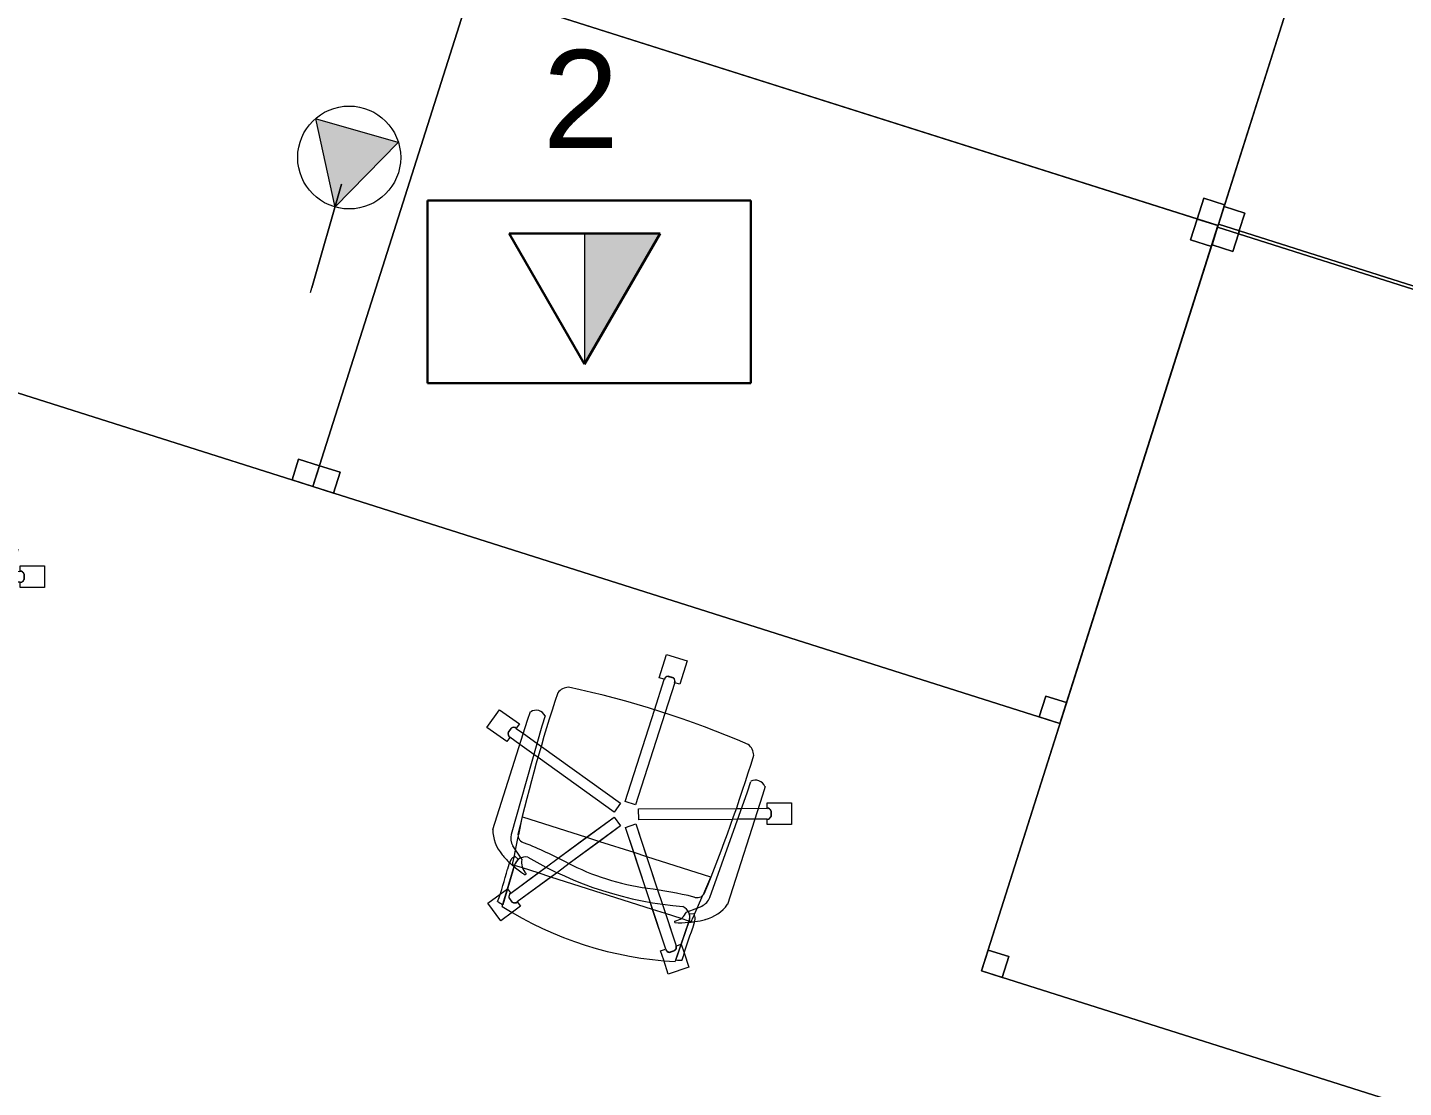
# Model space of a CAD drawing. Header units: inches. Extents: x 385 to 2249, y -1773 to -36.
# Drawn here: x 1107.2 to 1233.6, y -490 to -392.6 of the extents above; entities that cross this region are included whole.
import ezdxf

# ---------------------------------------------------------------- set-up
doc = ezdxf.new("R2010")
doc.units = ezdxf.units.IN
doc.header["$MEASUREMENT"] = 0
doc.layers.add('A-ANNO-NOTE', color=131, linetype='Continuous', lineweight=30)
doc.layers.add('I-FURN', color=30, linetype='Continuous', lineweight=9)
doc.styles.add('Swis721 Lt BT', font='swissl.ttf', dxfattribs={"height": 9})

# ---------------------------------------------------------------- blocks, each defined once
blk = doc.blocks.new('F-Haworth_Chair_X99-Seminar - X99 Advanced Seminar Chair-V76-Level 7 POWER _ SIGNAL')
at = {"layer": 'I-FURN'}
for p, q in [((-1, 15.13), (1, 15.13)), ((-1, 12.88), (-1, 15.13)), ((-1, 15.13), (1, 15.13)), ((-1, 12.88), (-1, 15.13)), ((1, 15.13), (1, 12.88)), ((1, 15.13), (1, 12.88)), ((-0.52, 12.88), (-1, 12.88)), ((-0.52, 12.88), (-1, 12.88)), ((-0.5, 9.91), (-0.5, 12.88)), ((-0.5, 9.91), (-0.5, 12.88)), ((0.26, 13.26), (-0.26, 13.26)), ((0.26, 13.26), (-0.26, 13.26)), ((-0.25, 13.25), (0.25, 13.25)), ((-0.25, 13.25), (0.25, 13.25)), ((0.5, 12.88), (0.5, 9.91)), ((0.5, 12.88), (0.5, 9.91)), ((1, 12.88), (0.52, 12.88)), ((1, 12.88), (0.52, 12.88)), ((-0.5, 1.08), (-0.5, 9.91)), ((-0.5, 1.08), (-0.5, 9.91)), ((0.5, 9.91), (0.5, 1.08)), ((0.5, 9.91), (0.5, 1.08)), ((-9.92, 6.36), (-9.92, 5.36)), ((9.92, 5.36), (9.92, 6.36)), ((-14.69, 3.72), (-14.08, 5.62)), ((-14.69, 3.72), (-14.08, 5.62)), ((-14.08, 5.62), (-11.94, 4.93)), ((-14.08, 5.62), (-11.94, 4.93)), ((-11.32, 5.48), (-11.3, 6.32)), ((-11.32, -5.06), (-11.32, 5.48)), ((-9.92, 5.36), (-9.57, -4.97)), ((9.57, -4.97), (9.92, 5.36)), ((11.3, 6.32), (11.32, 5.48)), ((11.32, 5.48), (11.32, -5.06)), ((11.94, 4.93), (14.08, 5.62)), ((11.94, 4.93), (14.08, 5.62)), ((14.08, 5.62), (14.69, 3.72)), ((14.08, 5.62), (14.69, 3.72)), ((-12.53, 4.34), (-12.69, 3.85)), ((-12.53, 4.34), (-12.69, 3.85)), ((-12.68, 3.86), (-12.52, 4.33)), ((-12.68, 3.86), (-12.52, 4.33)), ((-11.94, 4.93), (-12.09, 4.47)), ((-11.94, 4.93), (-12.09, 4.47)), ((-12.09, 4.45), (-11.32, 4.21)), ((-12.09, 4.45), (-11.32, 4.21)), ((-11.32, 4.21), (-9.86, 3.73)), ((-11.32, 4.21), (-9.86, 3.73)), ((9.86, 3.73), (11.32, 4.21)), ((9.86, 3.73), (11.32, 4.21)), ((11.32, 4.21), (12.09, 4.45)), ((11.32, 4.21), (12.09, 4.45)), ((12.09, 4.47), (11.94, 4.93)), ((12.09, 4.47), (11.94, 4.93)), ((12.52, 4.33), (12.68, 3.86)), ((12.52, 4.33), (12.68, 3.86)), ((12.69, 3.85), (12.53, 4.34)), ((12.69, 3.85), (12.53, 4.34)), ((-12.55, 3.03), (-14.69, 3.72)), ((-12.55, 3.03), (-14.69, 3.72)), ((-12.4, 3.49), (-12.55, 3.03)), ((-12.4, 3.49), (-12.55, 3.03)), ((-11.32, 3.15), (-12.4, 3.5)), ((-11.32, 3.15), (-12.4, 3.5)), ((-9.83, 2.67), (-11.32, 3.15)), ((-9.83, 2.67), (-11.32, 3.15)), ((-9.86, 3.73), (-9.38, 3.57)), ((-9.86, 3.73), (-9.38, 3.57)), ((-9.37, 2.52), (-9.83, 2.67)), ((-9.37, 2.52), (-9.83, 2.67)), ((-9.38, 3.57), (-0.87, 0.81)), ((-9.38, 3.57), (-0.87, 0.81)), ((0.87, 0.81), (9.38, 3.57)), ((0.87, 0.81), (9.38, 3.57)), ((9.83, 2.67), (9.37, 2.52)), ((9.83, 2.67), (9.37, 2.52)), ((9.38, 3.57), (9.86, 3.73)), ((9.38, 3.57), (9.86, 3.73)), ((11.32, 3.15), (9.83, 2.67)), ((11.32, 3.15), (9.83, 2.67)), ((12.4, 3.5), (11.32, 3.15)), ((12.4, 3.5), (11.32, 3.15)), ((12.55, 3.03), (12.4, 3.49)), ((12.55, 3.03), (12.4, 3.49)), ((14.69, 3.72), (12.55, 3.03)), ((14.69, 3.72), (12.55, 3.03)), ((-1.18, -0.14), (-9.37, 2.52)), ((-1.18, -0.14), (-9.37, 2.52)), ((9.37, 2.52), (1.18, -0.14)), ((9.37, 2.52), (1.18, -0.14)), ((-0.87, 0.81), (-1.18, -0.14)), ((-0.87, 0.81), (-1.18, -0.14)), ((0.5, 1.08), (-0.5, 1.08)), ((0.5, 1.08), (-0.5, 1.08)), ((1.18, -0.14), (0.87, 0.81)), ((1.18, -0.14), (0.87, 0.81)), ((-4.79, -5.75), (-1.04, -0.58)), ((-0.23, -1.17), (-3.68, -5.91)), ((-2.89, -3.12), (-1.04, -0.58)), ((-0.23, -1.17), (-1.65, -3.12)), ((-1.04, -0.58), (-0.23, -1.17)), ((-1.04, -0.58), (-0.23, -1.17)), ((0.23, -1.17), (1.04, -0.58)), ((0.23, -1.17), (1.04, -0.58)), ((1.65, -3.12), (0.23, -1.17)), ((3.68, -5.91), (0.23, -1.17)), ((1.04, -0.58), (2.89, -3.12)), ((1.04, -0.58), (4.79, -5.75)), ((-9.07, -3.12), (-2.89, -3.12)), ((-9.07, -3.2), (-9.07, -3.12)), ((-8.9, -4.8), (-9.07, -3.2)), ((-4.79, -5.75), (-2.89, -3.12)), ((-1.65, -3.12), (-3.68, -5.91)), ((-2.89, -3.12), (-1.65, -3.12)), ((-1.65, -3.12), (1.65, -3.12)), ((1.65, -3.12), (2.89, -3.12)), ((3.68, -5.91), (1.65, -3.12)), ((2.89, -3.12), (9.07, -3.12)), ((2.89, -3.12), (4.79, -5.75)), ((9.07, -3.2), (8.9, -4.8)), ((9.07, -3.12), (9.07, -3.2)), ((-8.88, -4.99), (-8.89, -4.91)), ((-8.75, -6.22), (-8.88, -4.99)), ((8.88, -4.99), (8.75, -6.22)), ((8.89, -4.91), (8.88, -4.99)), ((-9.13, -5.92), (-8.07, -6.77)), ((-8.68, -6.87), (-8.75, -6.22)), ((-5.57, -6.82), (-4.79, -5.75)), ((-5.57, -6.82), (-4.79, -5.75)), ((-3.68, -5.91), (-4.47, -7.01)), ((-3.68, -5.91), (-4.47, -7.01)), ((4.47, -7.01), (3.68, -5.91)), ((4.47, -7.01), (3.68, -5.91)), ((4.79, -5.75), (5.57, -6.82)), ((4.79, -5.75), (5.57, -6.82)), ((8.07, -6.77), (9.13, -5.92)), ((8.75, -6.22), (8.68, -6.87)), ((-8.62, -7.42), (-8.68, -6.87)), ((-8.6, -7.6), (-8.62, -7.43)), ((-8.61, -6.81), (-8.23, -6.95)), ((-8.42, -7.57), (-8.34, -11.37)), ((-8.34, -11.52), (-8.42, -7.57)), ((-8.03, -6.81), (-7.95, -6.87)), ((-7.27, -9.15), (-5.57, -6.82)), ((-4.47, -7.01), (-7.16, -10.71)), ((-6.14, -7.6), (-5.57, -6.82)), ((-4.47, -7.01), (-4.9, -7.6)), ((4.9, -7.6), (4.47, -7.01)), ((7.16, -10.71), (4.47, -7.01)), ((5.57, -6.82), (6.14, -7.6)), ((5.57, -6.82), (7.97, -10.12)), ((7.95, -6.87), (8.07, -6.77)), ((8.23, -6.95), (8.61, -6.81)), ((8.34, -11.37), (8.42, -7.57)), ((8.42, -7.57), (8.34, -11.52)), ((8.62, -7.43), (8.6, -7.6)), ((8.68, -6.91), (8.62, -7.42)), ((-8.49, -7.6), (-8.56, -7.6)), ((-7.65, -7.6), (-8.4, -7.6)), ((-6.14, -7.6), (-7.65, -7.6)), ((-7.27, -9.15), (-6.14, -7.6)), ((-7.18, -7.99), (-7.21, -8.13)), ((-4.9, -7.6), (-7.16, -10.71)), ((-4.9, -7.6), (-6.14, -7.6)), ((0.08, -7.6), (-4.9, -7.6)), ((4.9, -7.6), (0.1, -7.6)), ((6.14, -7.6), (4.9, -7.6)), ((7.16, -10.71), (4.9, -7.6)), ((7.65, -7.6), (6.14, -7.6)), ((6.14, -7.6), (7.97, -10.12)), ((7.21, -8.13), (7.18, -7.99)), ((8.4, -7.6), (7.65, -7.6)), ((8.56, -7.6), (8.49, -7.6)), ((-8.88, -10.52), (-8.38, -9.83)), ((-8.88, -10.52), (-8.38, -9.83)), ((-8.38, -9.83), (-7.99, -10.11)), ((-8.38, -9.83), (-7.99, -10.11)), ((-7.97, -10.12), (-7.29, -9.18)), ((-7.97, -10.12), (-7.29, -9.18)), ((7.99, -10.11), (8.38, -9.83)), ((7.99, -10.11), (8.38, -9.83)), ((8.38, -9.83), (8.88, -10.52)), ((8.38, -9.83), (8.88, -10.52)), ((-9.7, -11.65), (-8.88, -10.52)), ((-9.7, -11.65), (-8.88, -10.52)), ((-8, -10.58), (-7.59, -10.88)), ((-8, -10.58), (-7.59, -10.88)), ((-7.59, -10.87), (-7.99, -10.57)), ((-7.59, -10.87), (-7.99, -10.57)), ((-6.76, -11), (-7.29, -11.74)), ((-6.76, -11), (-7.29, -11.74)), ((-7.15, -10.72), (-6.76, -11)), ((-7.15, -10.72), (-6.76, -11)), ((6.76, -11), (7.15, -10.72)), ((6.76, -11), (7.15, -10.72)), ((7.29, -11.74), (6.76, -11)), ((7.29, -11.74), (6.76, -11)), ((7.99, -10.57), (7.59, -10.87)), ((7.99, -10.57), (7.59, -10.87)), ((7.59, -10.88), (8, -10.58)), ((7.59, -10.88), (8, -10.58)), ((8.88, -10.52), (9.7, -11.65)), ((8.88, -10.52), (9.7, -11.65)), ((-8.08, -12.82), (-9.7, -11.65)), ((-8.08, -12.82), (-9.7, -11.65)), ((-7.29, -11.74), (-8.08, -12.82)), ((-7.29, -11.74), (-8.08, -12.82)), ((8.08, -12.82), (7.29, -11.74)), ((8.08, -12.82), (7.29, -11.74)), ((9.7, -11.65), (8.08, -12.82)), ((9.7, -11.65), (8.08, -12.82))]:
    blk.add_line(p, q, dxfattribs=at)
for centre, radius, start, end in [((-0.11, 12.88), 0.407, 111.1651, 180.8349), ((-0.11, 12.88), 0.407, 111.1651, 180.8349), ((-0.09, 12.88), 0.406, 112.6199, 180), ((-0.09, 12.88), 0.406, 166.524, 180), ((-0.09, 12.88), 0.406, 126.0959, 166.524), ((-0.09, 12.88), 0.406, 112.6199, 126.0959), ((0.09, 12.88), 0.406, 53.9041, 67.3801), ((0.09, 12.88), 0.406, 0, 67.3801), ((0.11, 12.88), 0.407, 359.1651, 68.8349), ((0.11, 12.88), 0.407, 359.1651, 68.8349), ((0.09, 12.88), 0.406, 0, 53.9041), ((-8.21, 8.28), 1.31, 110.0433, 159.9567), ((0, -75.01), 84.96, 84.1475, 95.8525), ((8.21, 8.28), 1.31, 20.0433, 69.9567), ((144.06, 7.32), 153.52, 179.4749, 184.5213), ((-144.06, 7.32), 153.52, 355.4787, 0.5251), ((-10.58, 5.68), 0.956, 45.8901, 138.1099), ((10.58, 5.68), 0.956, 41.8901, 134.1099), ((-12.28, 3.88), 0.407, 183.1651, 252.8349), ((-12.28, 3.88), 0.407, 183.1651, 252.8349), ((-12.27, 3.89), 0.406, 184.6199, 198.0959), ((-12.27, 3.89), 0.406, 184.6199, 252), ((-12.22, 4.09), 0.407, 71.1651, 140.8349), ((-12.22, 4.09), 0.407, 71.1651, 140.8349), ((-12.22, 4.07), 0.406, 85.476, 139.3801), ((-12.22, 4.07), 0.406, 72, 139.3801), ((-12.22, 4.07), 0.406, 72, 85.476), ((12.22, 4.09), 0.407, 39.1651, 108.8349), ((12.22, 4.09), 0.407, 39.1651, 108.8349), ((12.22, 4.07), 0.406, 81.0479, 108), ((12.22, 4.07), 0.406, 40.6199, 108), ((12.22, 4.07), 0.406, 40.6199, 81.0479), ((12.27, 3.89), 0.406, 288, 355.3801), ((12.28, 3.88), 0.407, 287.1651, 356.8349), ((12.28, 3.88), 0.407, 287.1651, 356.8349), ((12.27, 3.89), 0.406, 341.9041, 355.3801), ((-12.27, 3.89), 0.406, 198.0959, 238.524), ((-12.27, 3.89), 0.406, 238.524, 252), ((12.27, 3.89), 0.406, 288, 341.9041), ((-8.18, -4.9), 1.39, 182.8013, 227.1078), ((-8.24, -4.59), 0.763, 194.2338, 275.7662), ((8.24, -4.59), 0.763, 264.2338, 345.7662), ((8.18, -4.9), 1.39, 312.8922, 357.1987), ((-7.87, -3.92), 3.63, 198.1789, 238.0478), ((-11.32, -48.08), 42.84, 79.9767, 85.7699), ((0, 15.97), 22.19, 259.9767, 280.0233), ((11.32, -48.08), 42.84, 94.2301, 100.0233), ((7.87, -3.92), 3.63, 301.9522, 341.8211), ((-4.71, 1.15), 9.61, 238.0478, 243.9964), ((-5.2, -7.86), 3.74, 170.0936, 184.0143), ((-4.71, 1.15), 9.61, 243.9964, 246.4906), ((-8.28, -7.33), 0.613, 122.5427, 170.0936), ((-7.37, -7.55), 1.05, 95.9554, 181.1786), ((-7.37, -7.55), 1.05, 145.2002, 181.1786), ((-6.55, -6.76), 1.38, 185.0878, 212.4248), ((-6.55, -6.76), 1.38, 214.0187, 242.9497), ((0, 26.49), 33.83, 257.2285, 282.7715), ((6.55, -6.76), 1.38, 297.0503, 325.9813), ((7.37, -7.55), 1.05, 358.8214, 84.0446), ((6.55, -6.76), 1.38, 327.5752, 354.9122), ((7.37, -7.55), 1.05, 358.8214, 34.7998), ((4.71, 1.15), 9.61, 293.5094, 296.0036), ((8.28, -7.33), 0.613, 9.9064, 57.4573), ((5.2, -7.86), 3.74, 355.9857, 9.9064), ((4.71, 1.15), 9.61, 296.0036, 301.9522), ((-36.06, -10.03), 27.2, 357.4882, 4.0143), ((-4.71, 1.15), 9.61, 246.6393, 247.073), ((-4.71, 1.15), 9.61, 247.2631, 254.9334), ((4.71, 1.15), 9.61, 285.0666, 292.7369), ((4.71, 1.15), 9.61, 292.927, 293.3607), ((36.06, -10.03), 27.2, 175.9857, 182.5118), ((0, 20.73), 33.17, 254.4478, 255.4234), ((-7.66, -10.36), 0.407, 143.1651, 212.8349), ((-7.66, -10.36), 0.407, 143.1651, 212.8349), ((-7.64, -10.36), 0.406, 144, 211.3801), ((-7.64, -10.36), 0.406, 144, 211.3801), ((-7.49, -10.47), 0.406, 256.6199, 324), ((-7.48, -10.49), 0.407, 255.1651, 324.8349), ((-7.49, -10.47), 0.406, 256.6199, 297.0479), ((-7.48, -10.49), 0.407, 255.1651, 269.0991), ((-7.48, -10.49), 0.407, 269.0991, 324.8349), ((-7.49, -10.47), 0.406, 297.0479, 324), ((7.48, -10.49), 0.407, 215.1651, 229.0991), ((7.48, -10.49), 0.407, 215.1651, 284.8349), ((7.49, -10.47), 0.406, 216, 256.4281), ((7.49, -10.47), 0.406, 216, 283.3801), ((7.48, -10.49), 0.407, 229.0991, 256.967), ((7.48, -10.49), 0.407, 256.967, 284.8349), ((7.49, -10.47), 0.406, 256.4281, 283.3801), ((7.64, -10.36), 0.406, 328.6199, 36), ((7.64, -10.36), 0.406, 328.6199, 36), ((7.66, -10.36), 0.407, 327.1651, 36.8349), ((7.66, -10.36), 0.407, 327.1651, 36.8349), ((0, 20.73), 33.17, 284.5766, 285.5522), ((0, 20.29), 32.89, 255.304, 284.6925)]:
    blk.add_arc(centre, radius, start, end, dxfattribs=at)
blk = doc.blocks.new('Rectangular Table - Rectangular Table-5809075-Level 7 POWER _ SIGNAL')
at = {"layer": 'I-FURN'}
for p, q in [((-34, 24), (-36, 24)), ((-36, 24), (-36, 22)), ((-36, 22), (-36, 24)), ((-36, 24), (-34, 24)), ((36, 24), (-36, 24)), ((-36, 24), (-36, -24)), ((-36, -24), (-36, 24)), ((-36, 24), (35.7, 24)), ((-34, 22), (-34, 24)), ((-34, 24), (-34, 22)), ((34, 24), (34, 22)), ((35.7, 24), (34, 24)), ((34, 24), (35.7, 24)), ((34, 22), (34, 24)), ((36, 24), (35.7, 24)), ((35.7, 24), (36, 24)), ((35.7, 24), (36, 24)), ((36, 22), (36, 24)), ((36, 24), (36, 22)), ((36, -24), (36, 24)), ((36, 24), (36, -24)), ((-36, 22), (-34, 22)), ((-34, 22), (-36, 22)), ((34, 22), (35.7, 22)), ((35.7, 22), (34, 22)), ((35.7, 22), (36, 22)), ((36, 22), (35.7, 22)), ((-34, -22), (-36, -22)), ((-36, -22), (-36, -24)), ((-36, -24), (-36, -22)), ((-36, -22), (-34, -22)), ((-34, -24), (-34, -22)), ((-34, -22), (-34, -24)), ((35.7, -22), (34, -22)), ((34, -22), (34, -24)), ((34, -24), (34, -22)), ((34, -22), (35.7, -22)), ((36, -22), (35.7, -22)), ((35.7, -22), (36, -22)), ((36, -24), (36, -22)), ((36, -22), (36, -24)), ((-36, -24), (-34, -24)), ((-34, -24), (-36, -24)), ((-36, -24), (36, -24)), ((35.7, -24), (-36, -24)), ((34, -24), (35.7, -24)), ((35.7, -24), (34, -24)), ((35.7, -24), (36, -24)), ((36, -24), (35.7, -24)), ((36, -24), (35.7, -24))]:
    blk.add_line(p, q, dxfattribs=at)
blk = doc.blocks.new('Rectangular Table - Rectangular Table-V85-Level 7 POWER _ SIGNAL')
at = {"layer": 'I-FURN'}
for p, q in [((-34, 24), (-36, 24)), ((-36, 24), (-36, 22)), ((-36, 22), (-36, 24)), ((-36, 24), (-34, 24)), ((36, 24), (-36, 24)), ((-36, 24), (-36, -24)), ((-36, -24), (-36, 24)), ((-36, 24), (36, 24)), ((-34, 22), (-34, 24)), ((-34, 24), (-34, 22)), ((34, 24), (34, 22)), ((36, 24), (34, 24)), ((34, 24), (36, 24)), ((34, 22), (34, 24)), ((36, 22), (36, 24)), ((36, 24), (36, 22)), ((36, -24), (36, 24)), ((36, 24), (36, -24)), ((-36, 22), (-34, 22)), ((-34, 22), (-36, 22)), ((34, 22), (36, 22)), ((36, 22), (34, 22)), ((-34, -22), (-36, -22)), ((-36, -22), (-36, -24)), ((-36, -24), (-36, -22)), ((-36, -22), (-34, -22)), ((-34, -24), (-34, -22)), ((-34, -22), (-34, -24)), ((36, -22), (34, -22)), ((34, -22), (34, -24)), ((34, -24), (34, -22)), ((34, -22), (36, -22)), ((36, -24), (36, -22)), ((36, -22), (36, -24)), ((-36, -24), (-34, -24)), ((-34, -24), (-36, -24)), ((-36, -24), (36, -24)), ((36, -24), (-36, -24)), ((34, -24), (36, -24)), ((36, -24), (34, -24))]:
    blk.add_line(p, q, dxfattribs=at)
blk = doc.blocks.new('Rectangular Table - Rectangular Table-5809074-Level 7 POWER _ SIGNAL')
at = {"layer": 'I-FURN'}
for p, q in [((-34, 24), (-36, 24)), ((-36, 24), (-36, 22)), ((-36, 22), (-36, 24)), ((-36, 24), (-34, 24)), ((36, 24), (-36, 24)), ((-36, 24), (-36, -24)), ((-36, -24), (-36, 24)), ((-36, 24), (35.7, 24)), ((-34, 22), (-34, 24)), ((-34, 24), (-34, 22)), ((34, 24), (34, 22)), ((35.7, 24), (34, 24)), ((34, 24), (35.7, 24)), ((34, 22), (34, 24)), ((36, 24), (35.7, 24)), ((35.7, 24), (36, 24)), ((35.7, 24), (36, 24)), ((36, 22), (36, 24)), ((36, 24), (36, 22)), ((36, -24), (36, 24)), ((36, 24), (36, -24)), ((-36, 22), (-34, 22)), ((-34, 22), (-36, 22)), ((34, 22), (35.7, 22)), ((35.7, 22), (34, 22)), ((35.7, 22), (36, 22)), ((36, 22), (35.7, 22)), ((-34, -22), (-36, -22)), ((-36, -22), (-36, -24)), ((-36, -24), (-36, -22)), ((-36, -22), (-34, -22)), ((-34, -24), (-34, -22)), ((-34, -22), (-34, -24)), ((35.7, -22), (34, -22)), ((34, -22), (34, -24)), ((34, -24), (34, -22)), ((34, -22), (35.7, -22)), ((36, -22), (35.7, -22)), ((35.7, -22), (36, -22)), ((36, -24), (36, -22)), ((36, -22), (36, -24)), ((-36, -24), (-34, -24)), ((-34, -24), (-36, -24)), ((-36, -24), (36, -24)), ((35.7, -24), (-36, -24)), ((34, -24), (35.7, -24)), ((35.7, -24), (34, -24)), ((35.7, -24), (36, -24)), ((36, -24), (35.7, -24)), ((36, -24), (35.7, -24))]:
    blk.add_line(p, q, dxfattribs=at)
blk = doc.blocks.new('Rectangular Table - Rectangular Table-V77-Level 7 POWER _ SIGNAL')
at = {"layer": 'I-FURN'}
for p, q in [((-34, 24), (-36, 24)), ((-36, 24), (-36, 22)), ((-36, 22), (-36, 24)), ((-36, 24), (-34, 24)), ((36, 24), (-36, 24)), ((-36, 24), (-36, -24)), ((-36, -24), (-36, 24)), ((-36, 24), (36, 24)), ((-34, 22), (-34, 24)), ((-34, 24), (-34, 22)), ((34, 24), (34, 22)), ((36, 24), (34, 24)), ((34, 24), (36, 24)), ((34, 22), (34, 24)), ((36, 22), (36, 24)), ((36, 24), (36, 22)), ((36, -24), (36, 24)), ((36, 24), (36, -24)), ((-36, 22), (-34, 22)), ((-34, 22), (-36, 22)), ((34, 22), (36, 22)), ((36, 22), (34, 22)), ((-34, -22), (-36, -22)), ((-36, -22), (-36, -24)), ((-36, -24), (-36, -22)), ((-36, -22), (-34, -22)), ((-34, -24), (-34, -22)), ((-34, -22), (-34, -24)), ((36, -22), (34, -22)), ((34, -22), (34, -24)), ((34, -24), (34, -22)), ((34, -22), (36, -22)), ((36, -24), (36, -22)), ((36, -22), (36, -24)), ((-36, -24), (-34, -24)), ((-34, -24), (-36, -24)), ((-36, -24), (36, -24)), ((36, -24), (-36, -24)), ((34, -24), (36, -24)), ((36, -24), (34, -24))]:
    blk.add_line(p, q, dxfattribs=at)
blk = doc.blocks.new('F-Haworth_Chair_X99-Seminar - X99 Advanced Seminar Chair-V86-Level 7 POWER _ SIGNAL')
at = {"layer": 'I-FURN'}
for p, q in [((-1, 15.13), (1, 15.13)), ((-1, 12.88), (-1, 15.13)), ((-1, 15.13), (1, 15.13)), ((-1, 12.88), (-1, 15.13)), ((1, 15.13), (1, 12.88)), ((1, 15.13), (1, 12.88)), ((-0.52, 12.88), (-1, 12.88)), ((-0.52, 12.88), (-1, 12.88)), ((-0.5, 9.91), (-0.5, 12.88)), ((-0.5, 9.91), (-0.5, 12.88)), ((0.26, 13.26), (-0.26, 13.26)), ((0.26, 13.26), (-0.26, 13.26)), ((-0.25, 13.25), (0.25, 13.25)), ((-0.25, 13.25), (0.25, 13.25)), ((0.5, 12.88), (0.5, 9.91)), ((0.5, 12.88), (0.5, 9.91)), ((1, 12.88), (0.52, 12.88)), ((1, 12.88), (0.52, 12.88)), ((-0.5, 1.08), (-0.5, 9.91)), ((-0.5, 1.08), (-0.5, 9.91)), ((0.5, 9.91), (0.5, 1.08)), ((0.5, 9.91), (0.5, 1.08)), ((-9.92, 6.36), (-9.92, 5.36)), ((9.92, 5.36), (9.92, 6.36)), ((-14.69, 3.72), (-14.08, 5.62)), ((-14.69, 3.72), (-14.08, 5.62)), ((-14.08, 5.62), (-11.94, 4.93)), ((-14.08, 5.62), (-11.94, 4.93)), ((-11.32, 5.48), (-11.3, 6.32)), ((-11.32, -5.06), (-11.32, 5.48)), ((-9.92, 5.36), (-9.57, -4.97)), ((9.57, -4.97), (9.92, 5.36)), ((11.3, 6.32), (11.32, 5.48)), ((11.32, 5.48), (11.32, -5.06)), ((11.94, 4.93), (14.08, 5.62)), ((11.94, 4.93), (14.08, 5.62)), ((14.08, 5.62), (14.69, 3.72)), ((14.08, 5.62), (14.69, 3.72)), ((-12.53, 4.34), (-12.69, 3.85)), ((-12.53, 4.34), (-12.69, 3.85)), ((-12.68, 3.86), (-12.52, 4.33)), ((-12.68, 3.86), (-12.52, 4.33)), ((-11.94, 4.93), (-12.09, 4.47)), ((-11.94, 4.93), (-12.09, 4.47)), ((-12.09, 4.45), (-11.32, 4.21)), ((-12.09, 4.45), (-11.32, 4.21)), ((-11.32, 4.21), (-9.86, 3.73)), ((-11.32, 4.21), (-9.86, 3.73)), ((9.86, 3.73), (11.32, 4.21)), ((9.86, 3.73), (11.32, 4.21)), ((11.32, 4.21), (12.09, 4.45)), ((11.32, 4.21), (12.09, 4.45)), ((12.09, 4.47), (11.94, 4.93)), ((12.09, 4.47), (11.94, 4.93)), ((12.52, 4.33), (12.68, 3.86)), ((12.52, 4.33), (12.68, 3.86)), ((12.69, 3.85), (12.53, 4.34)), ((12.69, 3.85), (12.53, 4.34)), ((-12.55, 3.03), (-14.69, 3.72)), ((-12.55, 3.03), (-14.69, 3.72)), ((-12.4, 3.49), (-12.55, 3.03)), ((-12.4, 3.49), (-12.55, 3.03)), ((-11.32, 3.15), (-12.4, 3.5)), ((-11.32, 3.15), (-12.4, 3.5)), ((-9.83, 2.67), (-11.32, 3.15)), ((-9.83, 2.67), (-11.32, 3.15)), ((-9.86, 3.73), (-9.38, 3.57)), ((-9.86, 3.73), (-9.38, 3.57)), ((-9.37, 2.52), (-9.83, 2.67)), ((-9.37, 2.52), (-9.83, 2.67)), ((-9.38, 3.57), (-0.87, 0.81)), ((-9.38, 3.57), (-0.87, 0.81)), ((0.87, 0.81), (9.38, 3.57)), ((0.87, 0.81), (9.38, 3.57)), ((9.83, 2.67), (9.37, 2.52)), ((9.83, 2.67), (9.37, 2.52)), ((9.38, 3.57), (9.86, 3.73)), ((9.38, 3.57), (9.86, 3.73)), ((11.32, 3.15), (9.83, 2.67)), ((11.32, 3.15), (9.83, 2.67)), ((12.4, 3.5), (11.32, 3.15)), ((12.4, 3.5), (11.32, 3.15)), ((12.55, 3.03), (12.4, 3.49)), ((12.55, 3.03), (12.4, 3.49)), ((14.69, 3.72), (12.55, 3.03)), ((14.69, 3.72), (12.55, 3.03)), ((-1.18, -0.14), (-9.37, 2.52)), ((-1.18, -0.14), (-9.37, 2.52)), ((9.37, 2.52), (1.18, -0.14)), ((9.37, 2.52), (1.18, -0.14)), ((-0.87, 0.81), (-1.18, -0.14)), ((-0.87, 0.81), (-1.18, -0.14)), ((0.5, 1.08), (-0.5, 1.08)), ((0.5, 1.08), (-0.5, 1.08)), ((1.18, -0.14), (0.87, 0.81)), ((1.18, -0.14), (0.87, 0.81)), ((-4.79, -5.75), (-1.04, -0.58)), ((-0.23, -1.17), (-3.68, -5.91)), ((-2.89, -3.12), (-1.04, -0.58)), ((-0.23, -1.17), (-1.65, -3.12)), ((-1.04, -0.58), (-0.23, -1.17)), ((-1.04, -0.58), (-0.23, -1.17)), ((0.23, -1.17), (1.04, -0.58)), ((0.23, -1.17), (1.04, -0.58)), ((1.65, -3.12), (0.23, -1.17)), ((3.68, -5.91), (0.23, -1.17)), ((1.04, -0.58), (2.89, -3.12)), ((1.04, -0.58), (4.79, -5.75)), ((-9.07, -3.12), (-2.89, -3.12)), ((-9.07, -3.2), (-9.07, -3.12)), ((-8.9, -4.8), (-9.07, -3.2)), ((-4.79, -5.75), (-2.89, -3.12)), ((-1.65, -3.12), (-3.68, -5.91)), ((-2.89, -3.12), (-1.65, -3.12)), ((-1.65, -3.12), (1.65, -3.12)), ((1.65, -3.12), (2.89, -3.12)), ((3.68, -5.91), (1.65, -3.12)), ((2.89, -3.12), (9.07, -3.12)), ((2.89, -3.12), (4.79, -5.75)), ((9.07, -3.2), (8.9, -4.8)), ((9.07, -3.12), (9.07, -3.2)), ((-8.88, -4.99), (-8.89, -4.91)), ((-8.75, -6.22), (-8.88, -4.99)), ((8.88, -4.99), (8.75, -6.22)), ((8.89, -4.91), (8.88, -4.99)), ((-9.13, -5.92), (-8.07, -6.77)), ((-8.68, -6.87), (-8.75, -6.22)), ((-5.57, -6.82), (-4.79, -5.75)), ((-5.57, -6.82), (-4.79, -5.75)), ((-3.68, -5.91), (-4.47, -7.01)), ((-3.68, -5.91), (-4.47, -7.01)), ((4.47, -7.01), (3.68, -5.91)), ((4.47, -7.01), (3.68, -5.91)), ((4.79, -5.75), (5.57, -6.82)), ((4.79, -5.75), (5.57, -6.82)), ((8.07, -6.77), (9.13, -5.92)), ((8.75, -6.22), (8.68, -6.87)), ((-8.62, -7.42), (-8.68, -6.87)), ((-8.6, -7.6), (-8.62, -7.43)), ((-8.61, -6.81), (-8.23, -6.95)), ((-8.42, -7.57), (-8.34, -11.37)), ((-8.34, -11.52), (-8.42, -7.57)), ((-8.07, -6.77), (-7.95, -6.87)), ((-7.97, -10.12), (-5.57, -6.82)), ((-4.47, -7.01), (-7.16, -10.71)), ((-6.14, -7.6), (-5.57, -6.82)), ((-4.47, -7.01), (-4.9, -7.6)), ((4.9, -7.6), (4.47, -7.01)), ((7.16, -10.71), (4.47, -7.01)), ((5.57, -6.82), (6.14, -7.6)), ((5.57, -6.82), (7.97, -10.12)), ((7.95, -6.87), (8.07, -6.77)), ((8.23, -6.95), (8.61, -6.81)), ((8.34, -11.37), (8.42, -7.57)), ((8.42, -7.57), (8.34, -11.52)), ((8.62, -7.43), (8.6, -7.6)), ((8.68, -6.91), (8.62, -7.42)), ((-8.49, -7.6), (-8.56, -7.6)), ((-7.65, -7.6), (-8.4, -7.6)), ((-7.97, -10.12), (-6.14, -7.6)), ((-6.14, -7.6), (-7.65, -7.6)), ((-7.18, -7.99), (-7.21, -8.13)), ((-4.9, -7.6), (-7.16, -10.71)), ((-4.9, -7.6), (-6.14, -7.6)), ((4.9, -7.6), (-4.9, -7.6)), ((6.14, -7.6), (4.9, -7.6)), ((7.16, -10.71), (4.9, -7.6)), ((7.65, -7.6), (6.14, -7.6)), ((6.14, -7.6), (7.97, -10.12)), ((7.21, -8.13), (7.18, -7.99)), ((8.4, -7.6), (7.65, -7.6)), ((8.56, -7.6), (8.49, -7.6)), ((-8.88, -10.52), (-8.38, -9.83)), ((-8.88, -10.52), (-8.38, -9.83)), ((-8.38, -9.83), (-7.99, -10.11)), ((-8.38, -9.83), (-7.99, -10.11)), ((7.99, -10.11), (8.38, -9.83)), ((7.99, -10.11), (8.38, -9.83)), ((8.38, -9.83), (8.88, -10.52)), ((8.38, -9.83), (8.88, -10.52)), ((-9.7, -11.65), (-8.88, -10.52)), ((-9.7, -11.65), (-8.88, -10.52)), ((-8, -10.58), (-7.59, -10.88)), ((-8, -10.58), (-7.59, -10.88)), ((-7.59, -10.87), (-7.99, -10.57)), ((-7.59, -10.87), (-7.99, -10.57)), ((-6.76, -11), (-7.29, -11.74)), ((-6.76, -11), (-7.29, -11.74)), ((-7.15, -10.72), (-6.76, -11)), ((-7.15, -10.72), (-6.76, -11)), ((6.76, -11), (7.15, -10.72)), ((6.76, -11), (7.15, -10.72)), ((7.29, -11.74), (6.76, -11)), ((7.29, -11.74), (6.76, -11)), ((7.99, -10.57), (7.59, -10.87)), ((7.99, -10.57), (7.59, -10.87)), ((7.59, -10.88), (8, -10.58)), ((7.59, -10.88), (8, -10.58)), ((8.88, -10.52), (9.7, -11.65)), ((8.88, -10.52), (9.7, -11.65)), ((-8.08, -12.82), (-9.7, -11.65)), ((-8.08, -12.82), (-9.7, -11.65)), ((-7.29, -11.74), (-8.08, -12.82)), ((-7.29, -11.74), (-8.08, -12.82)), ((8.08, -12.82), (7.29, -11.74)), ((8.08, -12.82), (7.29, -11.74)), ((9.7, -11.65), (8.08, -12.82)), ((9.7, -11.65), (8.08, -12.82))]:
    blk.add_line(p, q, dxfattribs=at)
for centre, radius, start, end in [((-0.11, 12.88), 0.407, 111.1651, 180.8349), ((-0.11, 12.88), 0.407, 111.1651, 180.8349), ((-0.09, 12.88), 0.406, 112.6199, 180), ((-0.09, 12.88), 0.406, 166.524, 180), ((-0.09, 12.88), 0.406, 126.0959, 166.524), ((-0.09, 12.88), 0.406, 112.6199, 126.0959), ((0.09, 12.88), 0.406, 53.9041, 67.3801), ((0.09, 12.88), 0.406, 0, 67.3801), ((0.11, 12.88), 0.407, 359.1651, 68.8349), ((0.11, 12.88), 0.407, 359.1651, 68.8349), ((0.09, 12.88), 0.406, 0, 53.9041), ((-8.21, 8.28), 1.31, 110.0433, 159.9567), ((0, -75.01), 84.96, 84.1475, 95.8525), ((8.21, 8.28), 1.31, 20.0433, 69.9567), ((144.06, 7.32), 153.52, 179.4749, 184.5213), ((-144.06, 7.32), 153.52, 355.4787, 0.5251), ((-10.58, 5.68), 0.956, 45.8901, 138.1099), ((10.58, 5.68), 0.956, 41.8901, 134.1099), ((-12.28, 3.88), 0.407, 183.1651, 252.8349), ((-12.28, 3.88), 0.407, 183.1651, 252.8349), ((-12.27, 3.89), 0.406, 184.6199, 198.0959), ((-12.27, 3.89), 0.406, 184.6199, 252), ((-12.22, 4.09), 0.407, 71.1651, 140.8349), ((-12.22, 4.09), 0.407, 71.1651, 140.8349), ((-12.22, 4.07), 0.406, 85.476, 139.3801), ((-12.22, 4.07), 0.406, 72, 139.3801), ((-12.22, 4.07), 0.406, 72, 85.476), ((12.22, 4.09), 0.407, 39.1651, 108.8349), ((12.22, 4.09), 0.407, 39.1651, 108.8349), ((12.22, 4.07), 0.406, 81.0479, 108), ((12.22, 4.07), 0.406, 40.6199, 108), ((12.22, 4.07), 0.406, 40.6199, 81.0479), ((12.27, 3.89), 0.406, 288, 355.3801), ((12.28, 3.88), 0.407, 287.1651, 356.8349), ((12.28, 3.88), 0.407, 287.1651, 356.8349), ((12.27, 3.89), 0.406, 341.9041, 355.3801), ((-12.27, 3.89), 0.406, 198.0959, 238.524), ((-12.27, 3.89), 0.406, 238.524, 252), ((12.27, 3.89), 0.406, 288, 341.9041), ((-8.18, -4.9), 1.39, 182.8013, 227.1078), ((-8.24, -4.59), 0.763, 194.2338, 275.7662), ((8.24, -4.59), 0.763, 264.2338, 345.7662), ((8.18, -4.9), 1.39, 312.8922, 357.1987), ((-7.87, -3.92), 3.63, 198.1789, 238.0478), ((-11.32, -48.08), 42.84, 79.9767, 85.7699), ((0, 15.97), 22.19, 259.9767, 280.0233), ((11.32, -48.08), 42.84, 94.2301, 100.0233), ((7.87, -3.92), 3.63, 301.9522, 341.8211), ((-4.71, 1.15), 9.61, 238.0478, 243.9964), ((-5.2, -7.86), 3.74, 170.0936, 184.0143), ((-4.71, 1.15), 9.61, 243.9964, 246.4906), ((-8.28, -7.33), 0.613, 122.5427, 170.0936), ((-7.37, -7.55), 1.05, 95.9554, 181.1786), ((-7.37, -7.55), 1.05, 145.2002, 181.1786), ((-6.55, -6.76), 1.38, 185.0878, 212.4248), ((-6.55, -6.76), 1.38, 214.0187, 242.9497), ((0, 26.49), 33.83, 257.2285, 282.7715), ((6.55, -6.76), 1.38, 297.0503, 325.9813), ((7.37, -7.55), 1.05, 358.8214, 84.0446), ((6.55, -6.76), 1.38, 327.5752, 354.9122), ((7.37, -7.55), 1.05, 358.8214, 34.7998), ((4.71, 1.15), 9.61, 293.5094, 296.0036), ((8.28, -7.33), 0.613, 9.9064, 57.4573), ((5.2, -7.86), 3.74, 355.9857, 9.9064), ((4.71, 1.15), 9.61, 296.0036, 301.9522), ((-36.06, -10.03), 27.2, 357.4882, 4.0143), ((-4.71, 1.15), 9.61, 246.6393, 247.073), ((-4.71, 1.15), 9.61, 247.2631, 254.9334), ((4.71, 1.15), 9.61, 285.0666, 292.7369), ((4.71, 1.15), 9.61, 292.927, 293.3607), ((36.06, -10.03), 27.2, 175.9857, 182.5118), ((0, 20.73), 33.17, 254.4478, 255.4234), ((-7.66, -10.36), 0.407, 143.1651, 212.8349), ((-7.66, -10.36), 0.407, 143.1651, 212.8349), ((-7.64, -10.36), 0.406, 144, 211.3801), ((-7.64, -10.36), 0.406, 157.476, 211.3801), ((-7.64, -10.36), 0.406, 144, 157.476), ((-7.49, -10.47), 0.406, 256.6199, 324), ((-7.48, -10.49), 0.407, 255.1651, 324.8349), ((-7.48, -10.49), 0.407, 255.1651, 324.8349), ((-7.49, -10.47), 0.406, 256.6199, 297.0479), ((-7.49, -10.47), 0.406, 297.0479, 324), ((7.48, -10.49), 0.407, 215.1651, 229.0991), ((7.48, -10.49), 0.407, 215.1651, 284.8349), ((7.49, -10.47), 0.406, 216, 256.4281), ((7.49, -10.47), 0.406, 216, 283.3801), ((7.48, -10.49), 0.407, 229.0991, 284.8349), ((7.49, -10.47), 0.406, 256.4281, 283.3801), ((7.64, -10.36), 0.406, 328.6199, 36), ((7.64, -10.36), 0.406, 328.6199, 36), ((7.66, -10.36), 0.407, 8.967, 36.8349), ((7.66, -10.36), 0.407, 327.1651, 36.8349), ((7.66, -10.36), 0.407, 327.1651, 355.033), ((7.66, -10.36), 0.407, 355.033, 8.967), ((0, 20.73), 33.17, 284.5766, 285.5522), ((0, 20.29), 32.89, 255.304, 284.6925)]:
    blk.add_arc(centre, radius, start, end, dxfattribs=at)

msp = doc.modelspace()

# ---------------------------------------------------------------- hatches: boundary and pattern name
at = {"layer": 'A-ANNO-NOTE', "lineweight": 9}
for points in [[(1135.43, -409.12), (1141.24, -403.16), (1133.65, -400.99)], [(1158.36, -423.54), (1165.29, -411.54), (1158.36, -411.54)]]:
    msp.add_hatch(color=256, dxfattribs=at).paths.add_polyline_path(points, flags=0)

# ---------------------------------------------------------------- linework, layer by layer
for p, q in [((1141.24, -403.16), (1133.65, -400.99)), ((1133.65, -400.99), (1135.43, -409.12)), ((1135.43, -409.12), (1141.24, -403.16)), ((1133.18, -416.97), (1136.04, -407)), ((1136.04, -407), (1133.31, -416.52)), ((1136.04, -407), (1134.61, -411.98)), ((1158.36, -411.54), (1158.36, -423.54)), ((1158.36, -423.54), (1165.29, -411.54)), ((1165.29, -411.54), (1158.36, -411.54))]:
    msp.add_line(p, q, dxfattribs=at)
at = {"layer": 'A-ANNO-NOTE'}
for p, q in [((1143.92, -408.49), (1173.64, -408.49)), ((1143.92, -425.3), (1143.92, -408.49)), ((1173.64, -408.49), (1173.64, -425.3)), ((1151.43, -411.54), (1165.29, -411.54)), ((1158.36, -423.54), (1151.43, -411.54)), ((1165.29, -411.54), (1158.36, -423.54)), ((1173.64, -425.3), (1143.92, -425.3))]:
    msp.add_line(p, q, dxfattribs=at)
at = {"layer": 'A-ANNO-NOTE', "lineweight": 9}
msp.add_circle((1136.74, -404.55), 4.73, dxfattribs=at)

# ---------------------------------------------------------------- block references
at = {"layer": 'I-FURN'}
for name, p, rotation in [('Rectangular Table - Rectangular Table-5809075-Level 7 POWER _ SIGNAL', (1250.27, -383.9), 252.3961865743624), ('Rectangular Table - Rectangular Table-V85-Level 7 POWER _ SIGNAL', (1189.49, -377.05), 162.3961865743622), ('Rectangular Table - Rectangular Table-V85-Level 7 POWER _ SIGNAL', (1106.34, -401.03), 342.3961865743622), ('Rectangular Table - Rectangular Table-V77-Level 7 POWER _ SIGNAL', (1174.97, -422.8), 162.3961865743623), ('Rectangular Table - Rectangular Table-5809074-Level 7 POWER _ SIGNAL', (1228.59, -452.25), 72.39618657436195), ('F-Haworth_Chair_X99-Seminar - X99 Advanced Seminar Chair-V76-Level 7 POWER _ SIGNAL', (1093.63, -443.16), 342.3119574808682), ('F-Haworth_Chair_X99-Seminar - X99 Advanced Seminar Chair-V86-Level 7 POWER _ SIGNAL', (1162.25, -464.94), 342.3119574808682)]:
    msp.add_blockref(name, p, dxfattribs=dict(at, rotation=rotation))

# ---------------------------------------------------------------- texts
at = {"layer": 'A-ANNO-NOTE', "lineweight": 9, "insert": (1154.52, -394.67), "char_height": 9, "width": 8.181, "attachment_point": 1, "style": 'Swis721 Lt BT'}
msp.add_mtext('2', dxfattribs=at)

doc.saveas('drawing.dxf')
